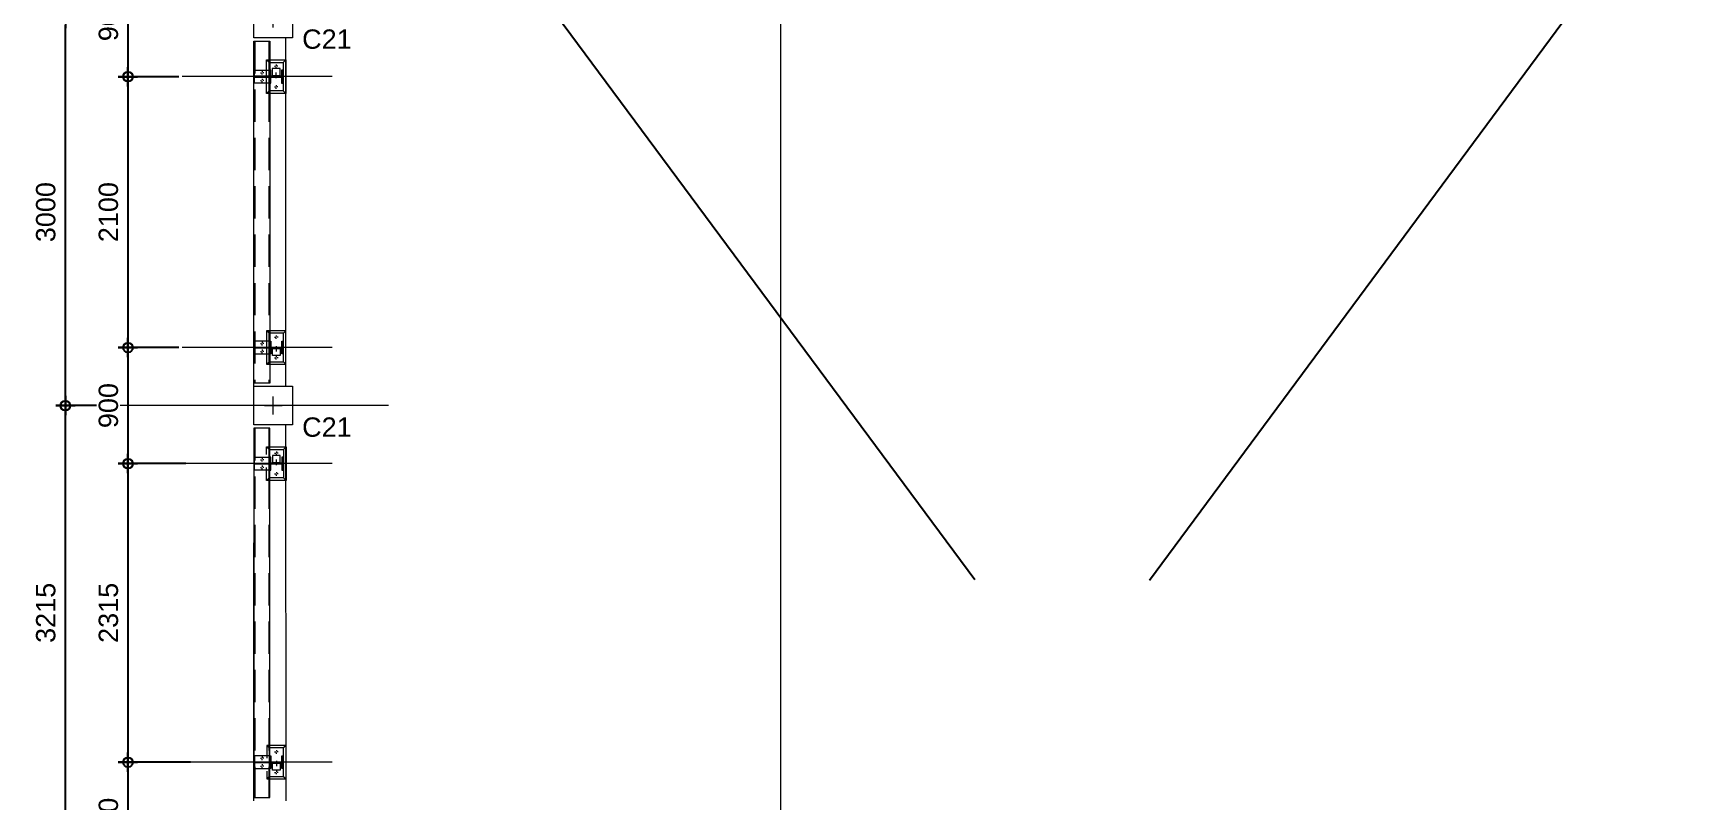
# Model space of a CAD drawing. Header units: millimetres. Extents: x 652937 to 1670132, y 1473552 to 2851037.
# Drawn here: x 663466.58 to 663479.42, y 1524604.5 to 1524610.45 of the extents above; entities that cross this region are included whole.
import ezdxf

# ---------------------------------------------------------------- set-up
doc = ezdxf.new("R2010")
doc.units = ezdxf.units.MM
for name, pattern in [('Grid Line', [22.225, 12.7, -3.175, 3.175, -3.175]), ('HIDDEN', [0.375, 0.25, -0.125]), ('XKITLINE00', [0]), ('XKITLINE02', [4, 2, -2])]:
    doc.linetypes.add(name, pattern=pattern)
doc.layers.get('Defpoints').update_dxf_attribs({"color": 255})
for name, color, linetype, lineweight in [('A-230-M_FLOOR', 2, 'Continuous', 25), ('A-COLOMN', 5, 'Continuous', 9), ('A-WALL', 2, 'Continuous', 25), ('Bolt', 7, 'Continuous', 0), ('Part', 2, 'Continuous', 0), ('S-230-A-FLOOR', 2, 'Continuous', 9), ('S-GRID', 1, 'Continuous', 9)]:
    doc.layers.add(name, color=color, linetype=linetype, lineweight=lineweight)
doc.layers.add('DIM', color=1, linetype='Continuous')
doc.styles.add('Arial', font='arial.ttf')
doc.dimstyles.new('Dim-Cen', dxfattribs={"dimscale": 0.05, "dimtxt": 3, "dimasz": 1, "dimexe": 0, "dimexo": 1, "dimgap": 1.5, "dimtad": 1, "dimdec": 0, "dimlfac": 1000, "dimzin": 1, "dimdsep": 46, "dimtxsty": 'Arial', "dimblk": 'CEN1', "dimcen": 0.09, "dimclrd": 1, "dimclre": 49, "dimclrt": 3, "dimadec": 0, "dimazin": 0, "dimtfac": 1, "dimtdec": 0, "dimtix": 1, "dimtofl": 0, "dimtmove": 2, "dimatfit": 3, "dimfxl": 1, "dimtfill": 1, "dimtolj": 1, "dimtzin": 0, "dimarcsym": 1})

# ---------------------------------------------------------------- blocks, each defined once
blk = doc.blocks.new('opening')
at = {"layer": 'A-230-M_FLOOR', "color": 15, "linetype": 'HIDDEN', "ltscale": 30}
blk.add_line((6.96, 1.7), (23.215, 13.735), dxfattribs=at)
blk.add_lwpolyline([(6.96, 13.735), (23.213, 1.697)], dxfattribs=at)
blk = doc.blocks.new('21')
at = {"layer": 'A-COLOMN', "color": 1}
for p, q in [((-0.069, 0), (0.069, 0)), ((0, 0.069), (0, -0.069))]:
    blk.add_line(p, q, dxfattribs=at)
at = {"layer": 'A-COLOMN', "ltscale": 3}
blk.add_lwpolyline([(-0.15, 0.15), (0.15, 0.15), (0.15, -0.15), (-0.15, -0.15)], close=True, dxfattribs=at)
blk = doc.blocks.new('CEN1')
at = {"color": 1}
for p, q in [((1.5, 0), (-1.5, 0)), ((0, 1.5), (0, -1.5))]:
    blk.add_line(p, q, dxfattribs=at)
at = {"color": 3}
blk.add_circle((0, 0), 0.75, dxfattribs=at)
blk = doc.blocks.new('*D41')
at = {"color": 49, "lineweight": -2, "transparency": 16777216}
for p, q in [((663467.236, 1524607.566), (663466.826, 1524607.566)), ((663467.473, 1524604.351), (663466.826, 1524604.351))]:
    blk.add_line(p, q, dxfattribs=at)
at = {"color": 1, "lineweight": -2, "transparency": 16777216}
blk.add_line((663466.826, 1524604.401), (663466.826, 1524607.516), dxfattribs=at)
at = {"layer": 'Defpoints', "color": 0, "transparency": 16777216}
for p in [(663466.826, 1524607.566), (663467.286, 1524607.566), (663467.523, 1524604.351)]:
    blk.add_point(p, dxfattribs=at)
at = {"color": 1, "lineweight": -2, "transparency": 16777216, "xscale": 0.05, "yscale": 0.05, "zscale": 0.05}
for p, rotation in [((663466.826, 1524607.566), 90), ((663466.826, 1524604.351), 270)]:
    blk.add_blockref('CEN1', p, dxfattribs=dict(at, rotation=rotation))
at = {"color": 3, "transparency": 16777216, "insert": (663466.674, 1524605.959), "char_height": 0.15, "attachment_point": 5, "rotation": 90, "style": 'Arial', "bg_fill": 3, "box_fill_scale": 1.1, "bg_fill_color": 256, "bg_fill_true_color": 13158600, "bg_fill_transparency": 0}
blk.add_mtext('\\A1;3215', dxfattribs=at)
blk = doc.blocks.new('*D42')
at = {"color": 49, "lineweight": -2, "transparency": 16777216}
for p, q in [((663467.255, 1524610.566), (663466.826, 1524610.566)), ((663467.236, 1524607.566), (663466.826, 1524607.566))]:
    blk.add_line(p, q, dxfattribs=at)
at = {"color": 1, "lineweight": -2, "transparency": 16777216}
blk.add_line((663466.826, 1524607.616), (663466.826, 1524610.516), dxfattribs=at)
at = {"layer": 'Defpoints', "color": 0, "transparency": 16777216}
for p in [(663466.826, 1524610.566), (663467.305, 1524610.566), (663467.286, 1524607.566)]:
    blk.add_point(p, dxfattribs=at)
at = {"color": 1, "lineweight": -2, "transparency": 16777216, "xscale": 0.05, "yscale": 0.05, "zscale": 0.05}
for p, rotation in [((663466.826, 1524610.566), 90), ((663466.826, 1524607.566), 270)]:
    blk.add_blockref('CEN1', p, dxfattribs=dict(at, rotation=rotation))
at = {"color": 3, "transparency": 16777216, "insert": (663466.674, 1524609.066), "char_height": 0.15, "attachment_point": 5, "rotation": 90, "style": 'Arial', "bg_fill": 3, "box_fill_scale": 1.1, "bg_fill_color": 256, "bg_fill_true_color": 13158600, "bg_fill_transparency": 0}
blk.add_mtext('\\A1;3000', dxfattribs=at)
blk = doc.blocks.new('*D379')
at = {"color": 49, "lineweight": -2, "transparency": 16777216}
for p, q in [((663467.577, 1524611.016), (663467.311, 1524611.016)), ((663467.682, 1524610.116), (663467.311, 1524610.116))]:
    blk.add_line(p, q, dxfattribs=at)
at = {"color": 1, "lineweight": -2, "transparency": 16777216}
blk.add_line((663467.311, 1524610.966), (663467.311, 1524610.166), dxfattribs=at)
at = {"layer": 'Defpoints', "color": 0, "transparency": 16777216}
for p in [(663467.627, 1524611.016), (663467.311, 1524610.116), (663467.732, 1524610.116)]:
    blk.add_point(p, dxfattribs=at)
at = {"color": 1, "lineweight": -2, "transparency": 16777216, "xscale": 0.05, "yscale": 0.05, "zscale": 0.05}
for p, rotation in [((663467.311, 1524611.016), 90), ((663467.311, 1524610.116), 270)]:
    blk.add_blockref('CEN1', p, dxfattribs=dict(at, rotation=rotation))
at = {"color": 3, "transparency": 16777216, "insert": (663467.16, 1524610.566), "char_height": 0.15, "attachment_point": 5, "rotation": 90, "style": 'Arial', "bg_fill": 3, "box_fill_scale": 1.1, "bg_fill_color": 256, "bg_fill_true_color": 13158600, "bg_fill_transparency": 0}
blk.add_mtext('\\A1;900', dxfattribs=at)
blk = doc.blocks.new('*D380')
at = {"color": 49, "lineweight": -2, "transparency": 16777216}
for p, q in [((663467.706, 1524610.116), (663467.311, 1524610.116)), ((663467.706, 1524608.016), (663467.311, 1524608.016))]:
    blk.add_line(p, q, dxfattribs=at)
at = {"color": 1, "lineweight": -2, "transparency": 16777216}
blk.add_line((663467.311, 1524610.066), (663467.311, 1524608.066), dxfattribs=at)
at = {"layer": 'Defpoints', "color": 0, "transparency": 16777216}
for p in [(663467.756, 1524610.116), (663467.311, 1524608.016), (663467.756, 1524608.016)]:
    blk.add_point(p, dxfattribs=at)
at = {"color": 1, "lineweight": -2, "transparency": 16777216, "xscale": 0.05, "yscale": 0.05, "zscale": 0.05}
for p, rotation in [((663467.311, 1524610.116), 90), ((663467.311, 1524608.016), 270)]:
    blk.add_blockref('CEN1', p, dxfattribs=dict(at, rotation=rotation))
at = {"color": 3, "transparency": 16777216, "insert": (663467.16, 1524609.066), "char_height": 0.15, "attachment_point": 5, "rotation": 90, "style": 'Arial', "bg_fill": 3, "box_fill_scale": 1.1, "bg_fill_color": 256, "bg_fill_true_color": 13158600, "bg_fill_transparency": 0}
blk.add_mtext('\\A1;2100', dxfattribs=at)
blk = doc.blocks.new('*D381')
at = {"color": 49, "lineweight": -2, "transparency": 16777216}
for p, q in [((663467.706, 1524608.016), (663467.311, 1524608.016)), ((663467.761, 1524607.116), (663467.311, 1524607.116))]:
    blk.add_line(p, q, dxfattribs=at)
at = {"color": 1, "lineweight": -2, "transparency": 16777216}
blk.add_line((663467.311, 1524607.966), (663467.311, 1524607.166), dxfattribs=at)
at = {"layer": 'Defpoints', "color": 0, "transparency": 16777216}
for p in [(663467.756, 1524608.016), (663467.311, 1524607.116), (663467.811, 1524607.116)]:
    blk.add_point(p, dxfattribs=at)
at = {"color": 1, "lineweight": -2, "transparency": 16777216, "xscale": 0.05, "yscale": 0.05, "zscale": 0.05}
for p, rotation in [((663467.311, 1524608.016), 90), ((663467.311, 1524607.116), 270)]:
    blk.add_blockref('CEN1', p, dxfattribs=dict(at, rotation=rotation))
at = {"color": 3, "transparency": 16777216, "insert": (663467.16, 1524607.566), "char_height": 0.15, "attachment_point": 5, "rotation": 90, "style": 'Arial', "bg_fill": 3, "box_fill_scale": 1.1, "bg_fill_color": 256, "bg_fill_true_color": 13158600, "bg_fill_transparency": 0}
blk.add_mtext('\\A1;900', dxfattribs=at)
blk = doc.blocks.new('*D382')
at = {"color": 49, "lineweight": -2, "transparency": 16777216}
for p, q in [((663467.761, 1524607.116), (663467.311, 1524607.116)), ((663467.796, 1524604.801), (663467.311, 1524604.801))]:
    blk.add_line(p, q, dxfattribs=at)
at = {"color": 1, "lineweight": -2, "transparency": 16777216}
blk.add_line((663467.311, 1524607.066), (663467.311, 1524604.851), dxfattribs=at)
at = {"layer": 'Defpoints', "color": 0, "transparency": 16777216}
for p in [(663467.811, 1524607.116), (663467.311, 1524604.801), (663467.846, 1524604.801)]:
    blk.add_point(p, dxfattribs=at)
at = {"color": 1, "lineweight": -2, "transparency": 16777216, "xscale": 0.05, "yscale": 0.05, "zscale": 0.05}
for p, rotation in [((663467.311, 1524607.116), 90), ((663467.311, 1524604.801), 270)]:
    blk.add_blockref('CEN1', p, dxfattribs=dict(at, rotation=rotation))
at = {"color": 3, "transparency": 16777216, "insert": (663467.16, 1524605.959), "char_height": 0.15, "attachment_point": 5, "rotation": 90, "style": 'Arial', "bg_fill": 3, "box_fill_scale": 1.1, "bg_fill_color": 256, "bg_fill_true_color": 13158600, "bg_fill_transparency": 0}
blk.add_mtext('\\A1;2315', dxfattribs=at)
blk = doc.blocks.new('*D383')
at = {"color": 49, "lineweight": -2, "transparency": 16777216}
for p, q in [((663467.796, 1524604.801), (663467.311, 1524604.801)), ((663467.818, 1524603.901), (663467.311, 1524603.901))]:
    blk.add_line(p, q, dxfattribs=at)
at = {"color": 1, "lineweight": -2, "transparency": 16777216}
blk.add_line((663467.311, 1524604.751), (663467.311, 1524603.951), dxfattribs=at)
at = {"layer": 'Defpoints', "color": 0, "transparency": 16777216}
for p in [(663467.846, 1524604.801), (663467.311, 1524603.901), (663467.868, 1524603.901)]:
    blk.add_point(p, dxfattribs=at)
at = {"color": 1, "lineweight": -2, "transparency": 16777216, "xscale": 0.05, "yscale": 0.05, "zscale": 0.05}
for p, rotation in [((663467.311, 1524604.801), 90), ((663467.311, 1524603.901), 270)]:
    blk.add_blockref('CEN1', p, dxfattribs=dict(at, rotation=rotation))
at = {"color": 3, "transparency": 16777216, "insert": (663467.16, 1524604.351), "char_height": 0.15, "attachment_point": 5, "rotation": 90, "style": 'Arial', "bg_fill": 3, "box_fill_scale": 1.1, "bg_fill_color": 256, "bg_fill_true_color": 13158600, "bg_fill_transparency": 0}
blk.add_mtext('\\A1;900', dxfattribs=at)
blk = doc.blocks.new('3')
at = {"layer": 'Bolt', "color": 11, "linetype": 'XKITLINE00', "lineweight": 0}
for p, q in [((-154.586, 63.165), (-154.54, 63.165)), ((-154.586, 63.165), (-154.54, 63.165)), ((-154.516, 63.235), (-154.516, 63.189)), ((-154.516, 63.235), (-154.516, 63.189)), ((-154.516, 63.095), (-154.516, 63.142)), ((-154.516, 63.095), (-154.516, 63.142)), ((-154.446, 63.165), (-154.493, 63.165)), ((-154.446, 63.165), (-154.493, 63.165)), ((-154.286, 63.165), (-154.24, 63.165)), ((-154.286, 63.165), (-154.24, 63.165)), ((-154.216, 63.235), (-154.216, 63.189)), ((-154.216, 63.235), (-154.216, 63.189)), ((-154.216, 63.095), (-154.216, 63.142)), ((-154.216, 63.095), (-154.216, 63.142)), ((-154.146, 63.165), (-154.193, 63.165)), ((-154.146, 63.165), (-154.193, 63.165)), ((-143.011, 63.165), (-142.965, 63.165)), ((-143.011, 63.165), (-142.965, 63.165)), ((-142.941, 63.235), (-142.941, 63.189)), ((-142.941, 63.235), (-142.941, 63.189)), ((-142.941, 63.095), (-142.941, 63.142)), ((-142.941, 63.095), (-142.941, 63.142)), ((-142.871, 63.165), (-142.918, 63.165)), ((-142.871, 63.165), (-142.918, 63.165)), ((-142.711, 63.165), (-142.665, 63.165)), ((-142.711, 63.165), (-142.665, 63.165)), ((-142.641, 63.235), (-142.641, 63.189)), ((-142.641, 63.235), (-142.641, 63.189)), ((-142.641, 63.095), (-142.641, 63.142)), ((-142.641, 63.095), (-142.641, 63.142)), ((-142.571, 63.165), (-142.618, 63.165)), ((-142.571, 63.165), (-142.618, 63.165)), ((-138.511, 63.165), (-138.465, 63.165)), ((-138.511, 63.165), (-138.465, 63.165)), ((-138.441, 63.235), (-138.441, 63.189)), ((-138.441, 63.235), (-138.441, 63.189)), ((-138.441, 63.095), (-138.441, 63.142)), ((-138.441, 63.095), (-138.441, 63.142)), ((-138.371, 63.165), (-138.418, 63.165)), ((-138.371, 63.165), (-138.418, 63.165)), ((-138.211, 63.165), (-138.165, 63.165)), ((-138.211, 63.165), (-138.165, 63.165)), ((-138.141, 63.235), (-138.141, 63.189)), ((-138.141, 63.235), (-138.141, 63.189)), ((-138.141, 63.095), (-138.141, 63.142)), ((-138.141, 63.095), (-138.141, 63.142)), ((-138.071, 63.165), (-138.118, 63.165)), ((-138.071, 63.165), (-138.118, 63.165)), ((-128.011, 63.165), (-127.965, 63.165)), ((-128.011, 63.165), (-127.965, 63.165)), ((-127.941, 63.235), (-127.941, 63.189)), ((-127.941, 63.235), (-127.941, 63.189)), ((-127.941, 63.095), (-127.941, 63.142)), ((-127.941, 63.095), (-127.941, 63.142)), ((-127.871, 63.165), (-127.918, 63.165)), ((-127.871, 63.165), (-127.918, 63.165)), ((-127.711, 63.165), (-127.665, 63.165)), ((-127.711, 63.165), (-127.665, 63.165)), ((-127.641, 63.235), (-127.641, 63.189)), ((-127.641, 63.235), (-127.641, 63.189)), ((-127.641, 63.095), (-127.641, 63.142)), ((-127.641, 63.095), (-127.641, 63.142)), ((-127.571, 63.165), (-127.618, 63.165)), ((-127.571, 63.165), (-127.618, 63.165)), ((-154.836, 62.614), (-154.79, 62.614)), ((-154.766, 62.684), (-154.766, 62.637)), ((-154.766, 62.544), (-154.766, 62.591)), ((-154.696, 62.614), (-154.743, 62.614)), ((-154.036, 62.614), (-153.99, 62.614)), ((-153.966, 62.684), (-153.966, 62.637)), ((-153.966, 62.544), (-153.966, 62.591)), ((-153.896, 62.614), (-153.943, 62.614)), ((-143.261, 62.616), (-143.215, 62.616)), ((-143.191, 62.686), (-143.191, 62.64)), ((-143.191, 62.546), (-143.191, 62.593)), ((-143.121, 62.616), (-143.168, 62.616)), ((-142.461, 62.616), (-142.415, 62.616)), ((-142.391, 62.686), (-142.391, 62.64)), ((-142.391, 62.546), (-142.391, 62.593)), ((-142.321, 62.616), (-142.368, 62.616)), ((-138.761, 62.617), (-138.715, 62.617)), ((-138.691, 62.687), (-138.691, 62.64)), ((-138.691, 62.547), (-138.691, 62.594)), ((-138.621, 62.617), (-138.668, 62.617)), ((-137.961, 62.617), (-137.915, 62.617)), ((-137.891, 62.687), (-137.891, 62.64)), ((-137.891, 62.547), (-137.891, 62.594)), ((-137.821, 62.617), (-137.868, 62.617)), ((-128.261, 62.622), (-128.215, 62.622)), ((-128.191, 62.692), (-128.191, 62.646)), ((-128.191, 62.552), (-128.191, 62.599)), ((-128.121, 62.622), (-128.168, 62.622)), ((-127.461, 62.622), (-127.415, 62.622)), ((-127.391, 62.692), (-127.391, 62.646)), ((-127.391, 62.552), (-127.391, 62.599)), ((-127.321, 62.622), (-127.368, 62.622))]:
    blk.add_line(p, q, dxfattribs=at)
at = {"layer": 'Bolt', "color": 11, "linetype": 'XKITLINE02', "lineweight": 0}
for p, q in [((-154.312, 62.614), (-154.526, 62.614)), ((-154.381, 62.711), (-154.406, 62.711)), ((-154.381, 62.516), (-154.406, 62.516)), ((-154.351, 62.649), (-154.381, 62.649)), ((-154.351, 62.579), (-154.381, 62.579)), ((-142.846, 62.616), (-142.631, 62.616)), ((-142.806, 62.651), (-142.776, 62.651)), ((-142.806, 62.581), (-142.776, 62.581)), ((-142.776, 62.714), (-142.751, 62.714)), ((-142.776, 62.519), (-142.751, 62.519)), ((-138.237, 62.617), (-138.451, 62.617)), ((-138.306, 62.715), (-138.331, 62.715)), ((-138.306, 62.52), (-138.331, 62.52)), ((-138.276, 62.652), (-138.306, 62.652)), ((-138.276, 62.582), (-138.306, 62.582)), ((-127.846, 62.622), (-127.631, 62.622)), ((-127.806, 62.657), (-127.776, 62.657)), ((-127.806, 62.587), (-127.776, 62.587)), ((-127.776, 62.72), (-127.751, 62.72)), ((-127.776, 62.525), (-127.751, 62.525))]:
    blk.add_line(p, q, dxfattribs=at)
at = {"layer": 'Part', "color": 11, "linetype": 'XKITLINE02', "lineweight": 0}
for p, q in [((-155.741, 63.493), (-155.741, 62.868)), ((-154.381, 63.007), (-154.351, 63.007)), ((-142.776, 63.009), (-142.806, 63.009)), ((-138.306, 63.01), (-138.276, 63.01)), ((-127.776, 63.015), (-127.806, 63.015)), ((-154.381, 62.764), (-154.381, 62.464)), ((-142.776, 62.766), (-142.776, 62.466)), ((-138.306, 62.767), (-138.306, 62.467)), ((-127.776, 62.772), (-127.776, 62.472))]:
    blk.add_line(p, q, dxfattribs=at)
at = {"layer": 'Part', "color": 251, "linetype": 'HIDDEN', "lineweight": 0, "ltscale": 5}
for p, q in [((-141.416, 63.452), (-155.741, 63.453)), ((-126.416, 63.452), (-139.667, 63.453)), ((-141.416, 62.907), (-155.741, 62.908)), ((-126.416, 62.907), (-139.667, 62.908))]:
    blk.add_line(p, q, dxfattribs=at)
at = {"layer": 'Part', "color": 2, "linetype": 'HIDDEN', "lineweight": 0}
for p, q in [((-155.016, 62.989), (-154.916, 62.889)), ((-153.816, 62.889), (-153.716, 62.989)), ((-143.341, 62.891), (-143.441, 62.991)), ((-142.141, 62.991), (-142.241, 62.891))]:
    blk.add_line(p, q, dxfattribs=at)
at = {"layer": 'Part', "color": 2, "linetype": 'XKITLINE02', "lineweight": 0}
for p, q in [((-154.381, 63.465), (-154.381, 62.889)), ((-154.351, 63.465), (-154.351, 62.889)), ((-142.806, 63.465), (-142.806, 62.891)), ((-142.776, 63.465), (-142.776, 62.891)), ((-138.306, 63.465), (-138.306, 62.892)), ((-138.276, 63.465), (-138.276, 62.892)), ((-127.806, 63.465), (-127.806, 62.897)), ((-127.806, 62.897), (-127.806, 63.465)), ((-127.776, 63.465), (-127.776, 62.897)), ((-127.776, 62.897), (-127.776, 63.465))]:
    blk.add_line(p, q, dxfattribs=at)
at = {"layer": 'Part', "color": 2, "lineweight": 0}
for p, q in [((-138.941, 62.992), (-138.841, 62.892)), ((-137.741, 62.892), (-137.641, 62.992)), ((-128.341, 62.897), (-128.441, 62.997)), ((-127.141, 62.997), (-127.241, 62.897)), ((-154.916, 62.339), (-155.016, 62.239)), ((-154.406, 62.764), (-154.406, 62.464)), ((-153.716, 62.239), (-153.816, 62.339)), ((-143.441, 62.241), (-143.341, 62.341)), ((-142.751, 62.766), (-142.751, 62.466)), ((-142.241, 62.341), (-142.141, 62.241)), ((-138.841, 62.342), (-138.941, 62.242)), ((-138.331, 62.767), (-138.331, 62.467)), ((-137.641, 62.242), (-137.741, 62.342)), ((-128.441, 62.247), (-128.341, 62.347)), ((-127.751, 62.772), (-127.751, 62.472)), ((-127.241, 62.347), (-127.141, 62.247))]:
    blk.add_line(p, q, dxfattribs=at)
at = {"layer": 'Part', "color": 4, "lineweight": 0}
for points in [[(-155.741, 62.868), (-141.416, 62.867), (-141.416, 63.492), (-155.741, 63.493)], [(-126.416, 62.867), (-139.667, 62.868), (-139.667, 63.493), (-126.416, 63.492)]]:
    blk.add_lwpolyline(points, close=True, dxfattribs=at)
at = {"layer": 'Part', "color": 2, "linetype": 'HIDDEN', "lineweight": 0}
for points in [[(-153.716, 62.859), (-153.716, 62.989), (-155.016, 62.989), (-155.016, 62.859)], [(-143.441, 62.861), (-143.441, 62.991), (-142.141, 62.991), (-142.141, 62.861)], [(-138.041, 62.992), (-138.541, 62.992)], [(-128.041, 62.997), (-127.541, 62.997)]]:
    blk.add_lwpolyline(points, dxfattribs=at)
at = {"layer": 'Part', "color": 2, "linetype": 'XKITLINE02', "lineweight": 0}
for points in [[(-154.116, 62.889), (-154.116, 63.465), (-154.616, 63.465), (-154.616, 62.889)], [(-143.041, 62.891), (-143.041, 63.465), (-142.541, 63.465), (-142.541, 62.891)], [(-138.041, 62.897), (-138.041, 63.465), (-138.541, 63.465), (-138.541, 62.892)], [(-128.041, 62.897), (-128.041, 63.465), (-127.541, 63.465), (-127.541, 62.897)]]:
    blk.add_lwpolyline(points, dxfattribs=at)
at = {"layer": 'Part', "color": 2, "lineweight": 0}
for points in [[(-138.541, 62.992), (-138.941, 62.992), (-138.941, 62.242), (-137.641, 62.242), (-137.641, 62.992), (-138.041, 62.992)], [(-127.541, 62.997), (-127.141, 62.997), (-127.141, 62.247), (-128.441, 62.247), (-128.441, 62.997), (-128.041, 62.997)], [(-155.016, 62.859), (-155.016, 62.239), (-153.716, 62.239), (-153.716, 62.859)], [(-154.381, 62.464), (-154.681, 62.464), (-154.681, 62.764), (-154.381, 62.764)], [(-142.141, 62.861), (-142.141, 62.241), (-143.441, 62.241), (-143.441, 62.861)], [(-142.776, 62.466), (-142.476, 62.466), (-142.476, 62.766), (-142.776, 62.766)], [(-138.306, 62.467), (-138.606, 62.467), (-138.606, 62.767), (-138.306, 62.767)], [(-127.776, 62.472), (-127.476, 62.472), (-127.476, 62.772), (-127.776, 62.772)]]:
    blk.add_lwpolyline(points, dxfattribs=at)
for points in [[(-153.816, 62.889), (-154.916, 62.889), (-154.916, 62.339), (-153.816, 62.339)], [(-154.616, 62.404), (-154.381, 62.404), (-154.381, 62.824), (-154.616, 62.824), (-154.616, 62.864), (-154.116, 62.864), (-154.116, 62.824), (-154.351, 62.824), (-154.351, 62.404), (-154.116, 62.404), (-154.116, 62.364), (-154.616, 62.364)], [(-143.341, 62.891), (-142.241, 62.891), (-142.241, 62.341), (-143.341, 62.341)], [(-142.541, 62.406), (-142.776, 62.406), (-142.776, 62.826), (-142.541, 62.826), (-142.541, 62.866), (-143.041, 62.866), (-143.041, 62.826), (-142.806, 62.826), (-142.806, 62.406), (-143.041, 62.406), (-143.041, 62.366), (-142.541, 62.366)], [(-137.741, 62.892), (-138.841, 62.892), (-138.841, 62.342), (-137.741, 62.342)], [(-138.541, 62.407), (-138.306, 62.407), (-138.306, 62.827), (-138.541, 62.827), (-138.541, 62.867), (-138.041, 62.867), (-138.041, 62.827), (-138.276, 62.827), (-138.276, 62.407), (-138.041, 62.407), (-138.041, 62.367), (-138.541, 62.367)], [(-128.341, 62.897), (-127.241, 62.897), (-127.241, 62.347), (-128.341, 62.347)], [(-127.541, 62.412), (-127.776, 62.412), (-127.776, 62.832), (-127.541, 62.832), (-127.541, 62.872), (-128.041, 62.872), (-128.041, 62.832), (-127.806, 62.832), (-127.806, 62.412), (-128.041, 62.412), (-128.041, 62.372), (-127.541, 62.372)]]:
    blk.add_lwpolyline(points, close=True, dxfattribs=at)

msp = doc.modelspace()

# ---------------------------------------------------------------- linework, layer by layer
at = {"layer": 'A-WALL', "color": 250, "linetype": 'HIDDEN', "lineweight": 13, "ltscale": 8}
for p, q in [((663468.8955, 1524610.1163), (663467.7317, 1524610.1163)), ((663468.8957, 1524608.0163), (663467.732, 1524608.0163)), ((663468.8957, 1524607.1163), (663467.732, 1524607.1163)), ((663468.8957, 1524604.8013), (663467.7319, 1524604.8013))]:
    msp.add_line(p, q, dxfattribs=at)
at = {"layer": 'A-WALL', "color": 251, "linetype": 'HIDDEN', "lineweight": 13, "ltscale": 8}
for points in [[(663468.2866, 1524607.7163), (663468.2861, 1524610.4163)], [(663468.2872, 1524604.5014), (663468.2867, 1524607.4164)]]:
    msp.add_lwpolyline(points, dxfattribs=at)
at = {"layer": 'A-WALL', "color": 2, "lineweight": 13}
for points in [[(663468.5365, 1524607.7164), (663468.536, 1524610.4164)], [(663468.5372, 1524604.5024), (663468.5366, 1524607.4164)]]:
    msp.add_lwpolyline(points, dxfattribs=at)
at = {"layer": 'S-GRID', "linetype": 'Grid Line'}
msp.add_line((663472.37, 1524616.0767), (663472.3731, 1524594.8148), dxfattribs=at)
at = {"layer": 'S-GRID', "color": 251, "linetype": 'Grid Line', "ltscale": 0.8}
msp.add_line((663469.3311, 1524607.5663), (663467.0799, 1524607.5664), dxfattribs=at)

# ---------------------------------------------------------------- block references
at = {"color": 4, "rotation": 90.0083080653204}
msp.add_blockref('opening', (663482.2737, 1524590.2137), dxfattribs=at)
at = {"layer": 'S-230-A-FLOOR', "color": 4, "rotation": 90.0083080653204}
for p in [(663468.4381, 1524610.5664), (663468.4381, 1524607.5664)]:
    msp.add_blockref('21', p, dxfattribs=at)

# ---------------------------------------------------------------- next in the draw order: texts
at = {"layer": 'DIM', "color": 3, "char_height": 0.15, "attachment_point": 5, "rotation": 0.00831, "style": 'Arial', "bg_fill": 3, "box_fill_scale": 1.1, "bg_fill_color": 256, "bg_fill_true_color": 13158600, "bg_fill_transparency": 0}
for insert in [(663468.854, 1524610.4064), (663468.854, 1524607.3983)]:
    msp.add_mtext('\\A1;C21', dxfattribs=dict(at, insert=insert))

# ---------------------------------------------------------------- next in the draw order: dimensions: what is measured, and where the dimension line sits
at = {"color": 4}
dim = msp.add_linear_dim(base=(663466.8257, 1524607.5664), p1=(663467.5227, 1524604.3514), p2=(663467.2862, 1524607.5664), angle=90, dimstyle='Dim-Cen', dxfattribs=at)
dim.commit()
dim.dimension.update_dxf_attribs({"geometry": '*D41', "text_midpoint": (663466.6741, 1524605.9589)})

# ---------------------------------------------------------------- next in the draw order: block references
at = {"xscale": 0.2, "yscale": 0.2, "zscale": 0.2, "rotation": 90}
msp.add_blockref('3', (663480.9849, 1524635.6746), dxfattribs=at)

# ---------------------------------------------------------------- next in the draw order: dimensions: what is measured, and where the dimension line sits
at = {"color": 4}
dim = msp.add_linear_dim(base=(663466.8257, 1524610.5664), p1=(663467.2862, 1524607.5664), p2=(663467.305, 1524610.5664), angle=90, dimstyle='Dim-Cen', dxfattribs=at)
dim.commit()
dim.dimension.update_dxf_attribs({"geometry": '*D42', "text_midpoint": (663466.6741, 1524609.0664)})

# ---------------------------------------------------------------- next in the draw order: dimensions: what is measured, and where the dimension line sits
dim = msp.add_linear_dim(base=(663467.3111, 1524610.1163), p1=(663467.6267, 1524611.0163), p2=(663467.7317, 1524610.1163), angle=90, dimstyle='Dim-Cen', dxfattribs=at)
dim.commit()
dim.dimension.update_dxf_attribs({"geometry": '*D379', "text_midpoint": (663467.1596, 1524610.5663)})

# ---------------------------------------------------------------- next in the draw order: dimensions: what is measured, and where the dimension line sits
dim = msp.add_linear_dim(base=(663467.3111, 1524608.0163), p1=(663467.7555, 1524610.1163), p2=(663467.7555, 1524608.0163), angle=90, dimstyle='Dim-Cen', dxfattribs=at)
dim.commit()
dim.dimension.update_dxf_attribs({"geometry": '*D380', "text_midpoint": (663467.1596, 1524609.0663)})

# ---------------------------------------------------------------- next in the draw order: dimensions: what is measured, and where the dimension line sits
dim = msp.add_linear_dim(base=(663467.3111, 1524607.1163), p1=(663467.7555, 1524608.0163), p2=(663467.8109, 1524607.1163), angle=90, dimstyle='Dim-Cen', dxfattribs=at)
dim.commit()
dim.dimension.update_dxf_attribs({"geometry": '*D381', "text_midpoint": (663467.1596, 1524607.5663)})

# ---------------------------------------------------------------- next in the draw order: dimensions: what is measured, and where the dimension line sits
dim = msp.add_linear_dim(base=(663467.3111, 1524604.8013), p1=(663467.8109, 1524607.1163), p2=(663467.846, 1524604.8013), angle=90, dimstyle='Dim-Cen', dxfattribs=at)
dim.commit()
dim.dimension.update_dxf_attribs({"geometry": '*D382', "text_midpoint": (663467.1595, 1524605.9588)})

# ---------------------------------------------------------------- next in the draw order: dimensions: what is measured, and where the dimension line sits
dim = msp.add_linear_dim(base=(663467.3111, 1524603.9013), p1=(663467.846, 1524604.8013), p2=(663467.8676, 1524603.9013), angle=90, dimstyle='Dim-Cen', dxfattribs=at)
dim.commit()
dim.dimension.update_dxf_attribs({"geometry": '*D383', "text_midpoint": (663467.1596, 1524604.3513)})

doc.saveas('drawing.dxf')
